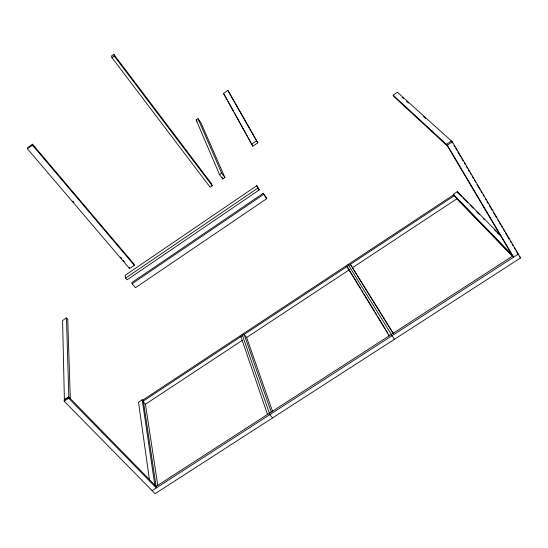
<?xml version="1.0" encoding="UTF-8"?>
<svg xmlns="http://www.w3.org/2000/svg" width="548" height="548" viewBox="0 0 548 548"><rect width="100%" height="100%" fill="white"/><g stroke="black" fill="none" stroke-linecap="round" stroke-linejoin="round"><path stroke-width="0.82" d="M134.315 265.348L32.455 145.158L32.503 144.199L27.462 147.789L27.4 148.755L129.554 268.595L134.315 265.348L134.109 264.17L32.503 144.199M113.792 54.3L111.559 55.903L111.943 57.636L210.103 187.19L212.22 185.745L211.281 183.395L113.792 54.3L114.189 56.026L212.22 185.745M111.943 57.636L114.189 56.026M27.4 148.755L32.455 145.158M223.468 93.461L227.79 90.441L229.009 92.18L257.868 142.775L252.84 146.234L223.468 93.461L224.29 94.612M196.15 119.957L197.979 118.683L200.869 122.629L224.927 177.545L222.803 179.004L219.508 174.586L196.15 119.957L197.116 121.272M251.45 144.288L256.485 140.822L227.79 90.441M219.508 174.586L221.639 173.12L197.979 118.683M256.717 185.704L125.204 275.288L125.629 278.089L127.102 279.802L259.252 189.896L256.717 185.704L259.252 189.896M447.504 146.152L394.163 96.825L393.149 95.153L397.423 92.242L452.347 141.829L520.6 257.923L155.091 493.7L64.198 401.211L64.164 399.78L68.61 396.814L156.091 486.412M70.295 398.533L67.733 319.299L66.459 317.915L62.582 320.559L64.39 400.013M125.629 278.089L257.903 188.046M263.163 193.348L131.904 282.521L132.102 283.734L135.5 287.686L266.794 198.636L263.163 193.348L266.794 198.636M132.102 283.734L263.684 194.362M65.02 399.588L68.836 397.04L66.459 317.915M64.198 401.211L68.651 398.232L68.61 396.814M393.149 95.153L447.353 145.165L452.347 141.829M68.651 398.232L156.324 487.932L143.329 401.033L142.192 399.807L138.493 402.253L149.522 480.206M447.353 145.165L513.668 257.149L454.21 195.773L453.312 194.293L457.368 191.615L500.858 235.709M142.316 400.417L453.908 194.622M142.466 401.602L454.71 195.444M145.131 404.445L242.148 340.459M246.422 337.637L349.549 269.623M352.391 267.746L457.505 198.417M156.18 486.357L513.003 255.827M152.097 490.659L518.367 254.121M402.205 97.332L403.465 98.469M406.602 101.312L408.493 103.017M423.57 116.669L425.454 118.375M457.464 192.28L461.841 196.725M463.039 197.938L467.807 202.781M470.191 205.205L473.177 208.233M476.753 211.864L479.137 214.289M483.315 218.529L484.507 219.741M494.645 230.03L495.837 231.242M497.029 232.455L499.413 234.88M519.538 256.841L520.6 257.923M453.312 194.293L511.661 254.443M512.572 256.368L456.874 198.835L455.621 196.766M143.329 401.958L145.439 404.239L157.831 485.651M72.87 201.095L73.98 202.397M120.505 257.005L121.608 258.307M123.273 260.259L124.375 261.56M272.596 417.898L269.842 414.624L242.161 334.472M221.639 173.12L224.927 177.545M394.355 339.356L348.11 264.499M256.485 140.822L257.868 142.775M393.293 333.259L350.371 264.335L393.026 333.335M360.762 288.632L347 266.554L389.155 335.842M361.646 290.084L362.975 292.255M363.851 293.707L374.448 311.1M375.332 312.552L376.654 314.723M377.538 316.175L385.484 329.218M386.367 330.67L387.689 332.841M388.573 334.294L389.457 335.739M457.368 191.615L458.265 193.095M512.62 256.067L446.394 144.275L451.374 140.946L452.675 143.158M453.977 145.371L454.84 146.85M455.71 148.323L457.011 150.536M457.881 152.008L460.916 157.173M461.786 158.646L463.087 160.859M464.389 163.071L465.252 164.544M466.554 166.756L467.423 168.236M468.287 169.709L469.588 171.921M470.458 173.394L471.328 174.874M472.191 176.346L473.493 178.559M474.363 180.032L475.664 182.244M476.966 184.457L480 189.622M480.87 191.094L481.74 192.574M483.035 194.787L483.905 196.259M485.206 198.472L486.076 199.945M486.939 201.417L488.241 203.63M489.111 205.11L492.145 210.268M493.447 212.48L496.488 217.645M497.79 219.858L498.653 221.33M499.523 222.81L500.824 225.023M501.687 226.495L502.557 227.968M503.427 229.448L504.729 231.66M505.592 233.133L509.065 239.031M510.366 241.243L511.236 242.716M512.099 244.196L512.969 245.668M514.271 247.881L515.141 249.354M516.004 250.833L517.305 253.046M517.675 253.676L518.422 254.943M224.694 95.188L227.139 99.626M227.961 101.106L233.667 111.463M234.482 112.943L247.943 137.356M248.758 138.836L251.21 143.275M252.025 144.754L252.84 146.234M222.132 177.449L222.803 179.004M272.568 411.295L246.634 337.5L244.161 334.458L271.226 412.028M240.894 336.616L267.493 414.446M129.362 267.41L129.554 268.595M142.192 399.807L154.817 485.103"/></g></svg>
